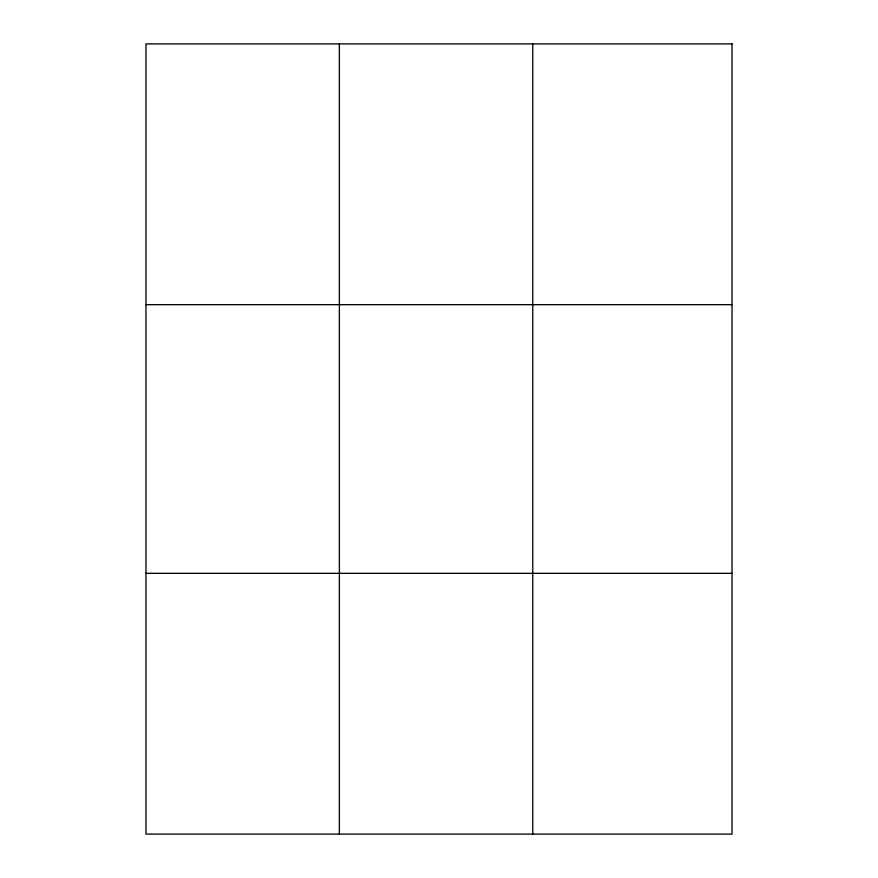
<?xml version="1.0" encoding="UTF-8"?>
<svg xmlns="http://www.w3.org/2000/svg" width="878" height="878" viewBox="0 0 878 878"><rect width="100%" height="100%" fill="white"/><g stroke="black" fill="none" stroke-linecap="round" stroke-linejoin="round"><path stroke-width="1.32" d="M339.369 43.9L339.369 834.1M532.77 43.9L532.77 834.1M145.968 304.666L732.032 304.666M145.968 573.334L732.032 573.334M732.032 43.9L732.032 834.1L145.968 834.1L145.968 43.9L732.032 43.9"/></g></svg>
